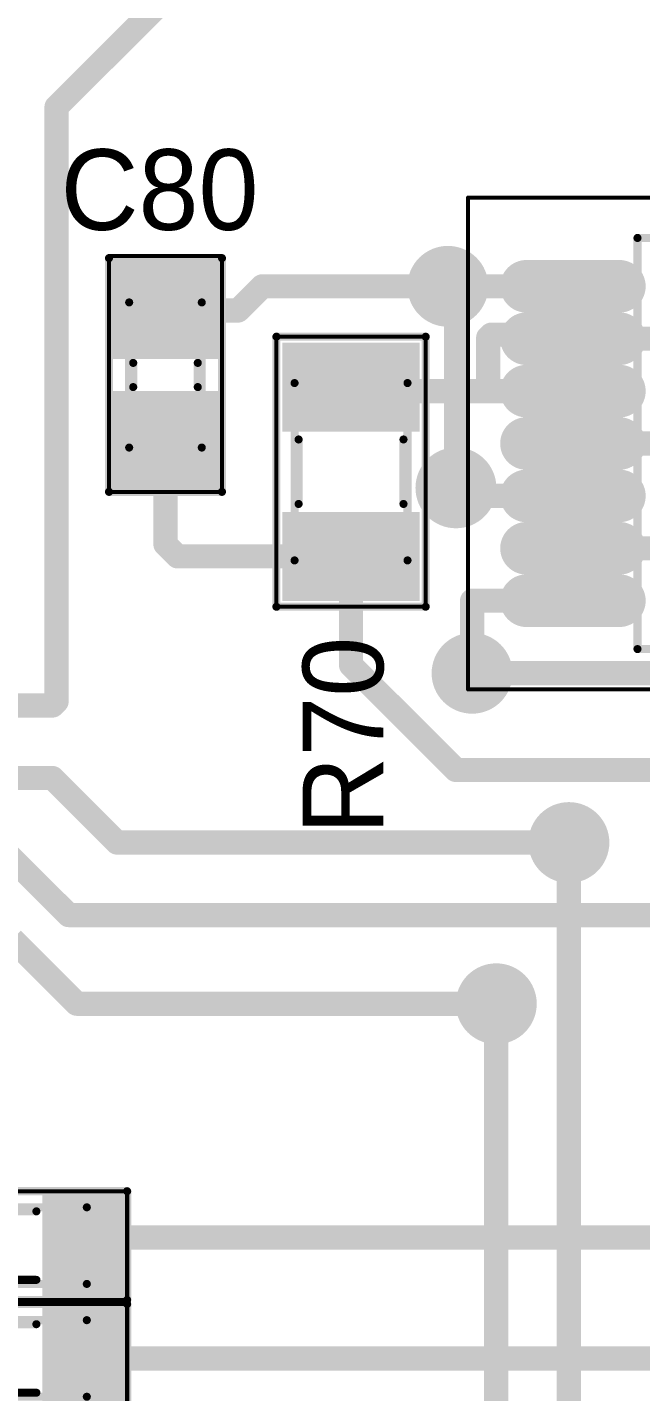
# Model space of a CAD drawing. Header units: millimetres. Extents: x 29 to 180, y 30 to 200.
# Drawn here: x 118.39 to 125.99, y 159.39 to 176.31 of the extents above; entities that cross this region are included whole.
import ezdxf

# ---------------------------------------------------------------- set-up
doc = ezdxf.new("R2010")
doc.units = ezdxf.units.MM
for name, color, linetype in [('BottomLayer', 5, 'Continuous'), ('BottomSolder', 6, 'Continuous'), ('Mechanical13', 56, 'Continuous'), ('Mechanical15', 56, 'Continuous'), ('MultiLayer', 9, 'Continuous'), ('TopLayer', 1, 'Continuous'), ('TopOverlay', 2, 'Continuous'), ('TopPaste', 8, 'Continuous'), ('TopSolder', 216, 'Continuous'), ('ViaHoleLayer', 16, 'Continuous')]:
    doc.layers.add(name, color=color, linetype=linetype)

# ---------------------------------------------------------------- blocks, each defined once
blk = doc.blocks.new('SMD_R_0805_167')
at = {"layer": 'Mechanical13', "const_width": 0.0999998}
for points in [[(1.10000034, 0.7000011399999999), (-1.10000034, 0.7000011399999999)], [(-1.10000034, -0.6999985999999999), (-1.10000034, 0.7000011399999999)], [(1.10000034, -0.6999985999999999), (1.10000034, 0.7000011399999999)], [(1.10000034, -0.6999985999999999), (-1.10000034, -0.6999985999999999)]]:
    blk.add_lwpolyline(points, dxfattribs=at)
at = {"layer": 'Mechanical13', "const_width": 0.0499999}
for points in [[(-1.12499902, 0.7000011399999999, 1), (-1.07500166, 0.7000011399999999, 1)], [(-1.12499902, 0.7000011399999999, 1), (-1.07500166, 0.7000011399999999, 1)], [(1.07500166, 0.7000011399999999, 1), (1.12499902, 0.7000011399999999, 1)], [(1.07500166, 0.7000011399999999, 1), (1.12499902, 0.7000011399999999, 1)], [(-1.12499902, -0.6999985999999999, 1), (-1.07500166, -0.6999985999999999, 1)], [(-1.12499902, -0.6999985999999999, 1), (-1.07500166, -0.6999985999999999, 1)], [(1.07500166, -0.6999985999999999, 1), (1.12499902, -0.6999985999999999, 1)], [(1.07500166, -0.6999985999999999, 1), (1.12499902, -0.6999985999999999, 1)]]:
    blk.add_lwpolyline(points, format="xyb", close=True, dxfattribs=at)
at = {"layer": 'Mechanical15', "const_width": 0.0499999}
for points in [[(1.67500046, 0.9249994199999999), (-1.67500046, 0.9249994199999999)], [(-1.67500046, -0.9249994199999999), (-1.67500046, 0.9249994199999999)], [(1.67500046, -0.9249994199999999), (1.67500046, 0.9249994199999999)], [(1.67500046, -0.9249994199999999), (-1.67500046, -0.9249994199999999)]]:
    blk.add_lwpolyline(points, dxfattribs=at)
at = {"layer": 'Mechanical15', "const_width": 0.02499868}
for points in [[(-1.6874998, 0.9249994199999999, 1), (-1.66250112, 0.9249994199999999, 1)], [(-1.6874998, 0.9249994199999999, 1), (-1.66250112, 0.9249994199999999, 1)], [(1.66250112, 0.9249994199999999, 1), (1.6874998, 0.9249994199999999, 1)], [(1.66250112, 0.9249994199999999, 1), (1.6874998, 0.9249994199999999, 1)], [(-1.6874998, -0.9249994199999999, 1), (-1.66250112, -0.9249994199999999, 1)], [(-1.6874998, -0.9249994199999999, 1), (-1.66250112, -0.9249994199999999, 1)], [(1.66250112, -0.9249994199999999, 1), (1.6874998, -0.9249994199999999, 1)], [(1.66250112, -0.9249994199999999, 1), (1.6874998, -0.9249994199999999, 1)]]:
    blk.add_lwpolyline(points, format="xyb", close=True, dxfattribs=at)
at = {"layer": 'TopLayer'}
for points in [[(-0.6000013399999999, -0.7499985), (-0.6000013399999999, 0.7499985), (-1.49999954, -0.7499985), (-1.49999954, 0.7499985)], [(1.49999954, -0.7499985), (1.49999954, 0.7499985), (0.6000013399999999, -0.7499985), (0.6000013399999999, 0.7499985)]]:
    blk.add_solid(points, dxfattribs=at)
at = {"layer": 'TopOverlay', "const_width": 0.0999998}
for points in [[(-1.67500046, -0.9249994199999999), (-1.67500046, 0.9249994199999999)], [(1.67500046, 0.9249994199999999), (-1.67500046, 0.9249994199999999)], [(1.67500046, -0.9249994199999999), (1.67500046, 0.9249994199999999)], [(0.3999992, 0.6500012399999999), (-0.3999992, 0.6500012399999999)], [(0.3999992, -0.6499986999999999), (-0.3999992, -0.6499986999999999)], [(1.67500046, -0.9249994199999999), (-1.67500046, -0.9249994199999999)]]:
    blk.add_lwpolyline(points, dxfattribs=at)
at = {"layer": 'TopOverlay', "const_width": 0.0499999}
for points in [[(-1.69999914, 0.9249994199999999, 1), (-1.65000178, 0.9249994199999999, 1)], [(-1.69999914, 0.9249994199999999, 1), (-1.65000178, 0.9249994199999999, 1)], [(1.65000178, 0.9249994199999999, 1), (1.69999914, 0.9249994199999999, 1)], [(1.65000178, 0.9249994199999999, 1), (1.69999914, 0.9249994199999999, 1)], [(-0.42499788, 0.6500012399999999, 1), (-0.37500052, 0.6500012399999999, 1)], [(0.37500052, 0.6500012399999999, 1), (0.42499788, 0.6500012399999999, 1)], [(-0.42499788, -0.6499986999999999, 1), (-0.37500052, -0.6499986999999999, 1)], [(0.37500052, -0.6499986999999999, 1), (0.42499788, -0.6499986999999999, 1)], [(-1.69999914, -0.9249994199999999, 1), (-1.65000178, -0.9249994199999999, 1)], [(-1.69999914, -0.9249994199999999, 1), (-1.65000178, -0.9249994199999999, 1)], [(1.65000178, -0.9249994199999999, 1), (1.69999914, -0.9249994199999999, 1)], [(1.65000178, -0.9249994199999999, 1), (1.69999914, -0.9249994199999999, 1)]]:
    blk.add_lwpolyline(points, format="xyb", close=True, dxfattribs=at)
at = {"layer": 'TopPaste'}
for points in [[(-0.6000013399999999, -0.7499985), (-0.6000013399999999, 0.7499985), (-1.49999954, -0.7499985), (-1.49999954, 0.7499985)], [(1.49999954, -0.7499985), (1.49999954, 0.7499985), (0.6000013399999999, -0.7499985), (0.6000013399999999, 0.7499985)]]:
    blk.add_solid(points, dxfattribs=at)
at = {"layer": 'TopSolder'}
for points in [[(-0.49840134, -0.8515984999999999), (-0.49840134, 0.8515984999999999), (-1.60159954, -0.8515984999999999), (-1.60159954, 0.8515984999999999)], [(1.60159954, -0.8515984999999999), (1.60159954, 0.8515984999999999), (0.49840134, -0.8515984999999999), (0.49840134, 0.8515984999999999)]]:
    blk.add_solid(points, dxfattribs=at)
blk = doc.blocks.new('SMD_R_0603_191')
at = {"layer": 'Mechanical13', "const_width": 0.0999998}
for points in [[(-0.8249996199999999, 0.47500032), (-0.8249996199999999, -0.47500032)], [(0.8249996199999999, 0.47500032), (-0.8249996199999999, 0.47500032)], [(0.8249996199999999, 0.47500032), (0.8249996199999999, -0.47500032)], [(0.8249996199999999, -0.47500032), (-0.8249996199999999, -0.47500032)]]:
    blk.add_lwpolyline(points, dxfattribs=at)
at = {"layer": 'Mechanical13', "const_width": 0.0499999}
for points in [[(-0.8499983, 0.47500032, 1), (-0.80000094, 0.47500032, 1)], [(-0.8499983, 0.47500032, 1), (-0.80000094, 0.47500032, 1)], [(0.80000094, 0.47500032, 1), (0.8499983, 0.47500032, 1)], [(0.80000094, 0.47500032, 1), (0.8499983, 0.47500032, 1)], [(-0.8499983, -0.47500032, 1), (-0.80000094, -0.47500032, 1)], [(-0.8499983, -0.47500032, 1), (-0.80000094, -0.47500032, 1)], [(0.80000094, -0.47500032, 1), (0.8499983, -0.47500032, 1)], [(0.80000094, -0.47500032, 1), (0.8499983, -0.47500032, 1)]]:
    blk.add_lwpolyline(points, format="xyb", close=True, dxfattribs=at)
at = {"layer": 'Mechanical15', "const_width": 0.0499999}
for points in [[(-1.32500116, 0.67499992), (-1.32500116, -0.67499992)], [(1.32500116, 0.67499992), (-1.32500116, 0.67499992)], [(1.32500116, 0.67499992), (1.32500116, -0.67499992)], [(1.32500116, -0.67499992), (-1.32500116, -0.67499992)]]:
    blk.add_lwpolyline(points, dxfattribs=at)
at = {"layer": 'Mechanical15', "const_width": 0.02499868}
for points in [[(-1.3375005, 0.67499992, 1), (-1.31250182, 0.67499992, 1)], [(-1.3375005, 0.67499992, 1), (-1.31250182, 0.67499992, 1)], [(1.31250182, 0.67499992, 1), (1.3375005, 0.67499992, 1)], [(1.31250182, 0.67499992, 1), (1.3375005, 0.67499992, 1)], [(-1.3375005, -0.67499992, 1), (-1.31250182, -0.67499992, 1)], [(-1.3375005, -0.67499992, 1), (-1.31250182, -0.67499992, 1)], [(1.31250182, -0.67499992, 1), (1.3375005, -0.67499992, 1)], [(1.31250182, -0.67499992, 1), (1.3375005, -0.67499992, 1)]]:
    blk.add_lwpolyline(points, format="xyb", close=True, dxfattribs=at)
at = {"layer": 'TopLayer'}
for points in [[(-0.37500052, -0.52500022), (-0.37500052, 0.52500022), (-1.17499892, -0.52500022), (-1.17499892, 0.52500022)], [(1.17499892, -0.52500022), (1.17499892, 0.52500022), (0.37500052, -0.52500022), (0.37500052, 0.52500022)]]:
    blk.add_solid(points, dxfattribs=at)
at = {"layer": 'TopOverlay', "const_width": 0.0999998}
for points in [[(1.32500116, 0.67499992), (-1.32500116, 0.67499992)], [(-1.32500116, 0.67499992), (-1.32500116, -0.67499992)], [(1.32500116, 0.67499992), (1.32500116, -0.67499992)], [(-0.0999998, 0.42500042), (-0.1999996, 0.42500042)], [(0.0999998, 0.42500042), (-0.0999998, 0.42500042)], [(0.1999996, 0.42500042), (0.0999998, 0.42500042)], [(0.1999996, -0.42500042), (-0.1999996, -0.42500042)], [(1.32500116, -0.67499992), (-1.32500116, -0.67499992)]]:
    blk.add_lwpolyline(points, dxfattribs=at)
at = {"layer": 'TopOverlay', "const_width": 0.0499999}
for points in [[(-1.34999984, 0.67499992, 1), (-1.30000248, 0.67499992, 1)], [(-1.34999984, 0.67499992, 1), (-1.30000248, 0.67499992, 1)], [(1.30000248, 0.67499992, 1), (1.34999984, 0.67499992, 1)], [(1.30000248, 0.67499992, 1), (1.34999984, 0.67499992, 1)], [(-0.22499828, 0.42500042, 1), (-0.17500092, 0.42500042, 1)], [(-0.12499848, 0.42500042, 1), (-0.07500111999999999, 0.42500042, 1)], [(-0.12499848, 0.42500042, 1), (-0.07500111999999999, 0.42500042, 1)], [(0.07500111999999999, 0.42500042, 1), (0.12499848, 0.42500042, 1)], [(0.07500111999999999, 0.42500042, 1), (0.12499848, 0.42500042, 1)], [(0.17500092, 0.42500042, 1), (0.22499828, 0.42500042, 1)], [(-0.22499828, -0.42500042, 1), (-0.17500092, -0.42500042, 1)], [(0.17500092, -0.42500042, 1), (0.22499828, -0.42500042, 1)], [(-1.34999984, -0.67499992, 1), (-1.30000248, -0.67499992, 1)], [(-1.34999984, -0.67499992, 1), (-1.30000248, -0.67499992, 1)], [(1.30000248, -0.67499992, 1), (1.34999984, -0.67499992, 1)], [(1.30000248, -0.67499992, 1), (1.34999984, -0.67499992, 1)]]:
    blk.add_lwpolyline(points, format="xyb", close=True, dxfattribs=at)
at = {"layer": 'TopPaste'}
for points in [[(-0.37500052, -0.52500022), (-0.37500052, 0.52500022), (-1.17499892, -0.52500022), (-1.17499892, 0.52500022)], [(1.17499892, -0.52500022), (1.17499892, 0.52500022), (0.37500052, -0.52500022), (0.37500052, 0.52500022)]]:
    blk.add_solid(points, dxfattribs=at)
at = {"layer": 'TopSolder'}
for points in [[(-0.27340052, -0.6266002199999999), (-0.27340052, 0.6266002199999999), (-1.27659892, -0.6266002199999999), (-1.27659892, 0.6266002199999999)], [(1.27659892, -0.6266002199999999), (1.27659892, 0.6266002199999999), (0.27340052, -0.6266002199999999), (0.27340052, 0.6266002199999999)]]:
    blk.add_solid(points, dxfattribs=at)
blk = doc.blocks.new('SMD_R_0603_193')
at = {"layer": 'Mechanical13', "const_width": 0.0999998}
for points in [[(-0.8249996199999999, 0.47500032), (-0.8249996199999999, -0.47500032)], [(0.8249996199999999, 0.47500032), (-0.8249996199999999, 0.47500032)], [(0.8249996199999999, 0.47500032), (0.8249996199999999, -0.47500032)], [(0.8249996199999999, -0.47500032), (-0.8249996199999999, -0.47500032)]]:
    blk.add_lwpolyline(points, dxfattribs=at)
at = {"layer": 'Mechanical13', "const_width": 0.0499999}
for points in [[(-0.8499983, 0.47500032, 1), (-0.80000094, 0.47500032, 1)], [(-0.8499983, 0.47500032, 1), (-0.80000094, 0.47500032, 1)], [(0.80000094, 0.47500032, 1), (0.8499983, 0.47500032, 1)], [(0.80000094, 0.47500032, 1), (0.8499983, 0.47500032, 1)], [(-0.8499983, -0.47500032, 1), (-0.80000094, -0.47500032, 1)], [(-0.8499983, -0.47500032, 1), (-0.80000094, -0.47500032, 1)], [(0.80000094, -0.47500032, 1), (0.8499983, -0.47500032, 1)], [(0.80000094, -0.47500032, 1), (0.8499983, -0.47500032, 1)]]:
    blk.add_lwpolyline(points, format="xyb", close=True, dxfattribs=at)
at = {"layer": 'Mechanical15', "const_width": 0.0499999}
for points in [[(-1.32500116, 0.67499992), (-1.32500116, -0.67499992)], [(1.32500116, 0.67499992), (-1.32500116, 0.67499992)], [(1.32500116, 0.67499992), (1.32500116, -0.67499992)], [(1.32500116, -0.67499992), (-1.32500116, -0.67499992)]]:
    blk.add_lwpolyline(points, dxfattribs=at)
at = {"layer": 'Mechanical15', "const_width": 0.02499868}
for points in [[(-1.3375005, 0.67499992, 1), (-1.31250182, 0.67499992, 1)], [(-1.3375005, 0.67499992, 1), (-1.31250182, 0.67499992, 1)], [(1.31250182, 0.67499992, 1), (1.3375005, 0.67499992, 1)], [(1.31250182, 0.67499992, 1), (1.3375005, 0.67499992, 1)], [(-1.3375005, -0.67499992, 1), (-1.31250182, -0.67499992, 1)], [(-1.3375005, -0.67499992, 1), (-1.31250182, -0.67499992, 1)], [(1.31250182, -0.67499992, 1), (1.3375005, -0.67499992, 1)], [(1.31250182, -0.67499992, 1), (1.3375005, -0.67499992, 1)]]:
    blk.add_lwpolyline(points, format="xyb", close=True, dxfattribs=at)
at = {"layer": 'TopLayer'}
for points in [[(-0.37500052, -0.52500022), (-0.37500052, 0.52500022), (-1.17499892, -0.52500022), (-1.17499892, 0.52500022)], [(1.17499892, -0.52500022), (1.17499892, 0.52500022), (0.37500052, -0.52500022), (0.37500052, 0.52500022)]]:
    blk.add_solid(points, dxfattribs=at)
at = {"layer": 'TopOverlay', "const_width": 0.0999998}
for points in [[(1.32500116, 0.67499992), (-1.32500116, 0.67499992)], [(-1.32500116, 0.67499992), (-1.32500116, -0.67499992)], [(1.32500116, 0.67499992), (1.32500116, -0.67499992)], [(-0.0999998, 0.42500042), (-0.1999996, 0.42500042)], [(0.0999998, 0.42500042), (-0.0999998, 0.42500042)], [(0.1999996, 0.42500042), (0.0999998, 0.42500042)], [(0.1999996, -0.42500042), (-0.1999996, -0.42500042)], [(1.32500116, -0.67499992), (-1.32500116, -0.67499992)]]:
    blk.add_lwpolyline(points, dxfattribs=at)
at = {"layer": 'TopOverlay', "const_width": 0.0499999}
for points in [[(-1.34999984, 0.67499992, 1), (-1.30000248, 0.67499992, 1)], [(-1.34999984, 0.67499992, 1), (-1.30000248, 0.67499992, 1)], [(1.30000248, 0.67499992, 1), (1.34999984, 0.67499992, 1)], [(1.30000248, 0.67499992, 1), (1.34999984, 0.67499992, 1)], [(-0.22499828, 0.42500042, 1), (-0.17500092, 0.42500042, 1)], [(-0.12499848, 0.42500042, 1), (-0.07500111999999999, 0.42500042, 1)], [(-0.12499848, 0.42500042, 1), (-0.07500111999999999, 0.42500042, 1)], [(0.07500111999999999, 0.42500042, 1), (0.12499848, 0.42500042, 1)], [(0.07500111999999999, 0.42500042, 1), (0.12499848, 0.42500042, 1)], [(0.17500092, 0.42500042, 1), (0.22499828, 0.42500042, 1)], [(-0.22499828, -0.42500042, 1), (-0.17500092, -0.42500042, 1)], [(0.17500092, -0.42500042, 1), (0.22499828, -0.42500042, 1)], [(-1.34999984, -0.67499992, 1), (-1.30000248, -0.67499992, 1)], [(-1.34999984, -0.67499992, 1), (-1.30000248, -0.67499992, 1)], [(1.30000248, -0.67499992, 1), (1.34999984, -0.67499992, 1)], [(1.30000248, -0.67499992, 1), (1.34999984, -0.67499992, 1)]]:
    blk.add_lwpolyline(points, format="xyb", close=True, dxfattribs=at)
at = {"layer": 'TopPaste'}
for points in [[(-0.37500052, -0.52500022), (-0.37500052, 0.52500022), (-1.17499892, -0.52500022), (-1.17499892, 0.52500022)], [(1.17499892, -0.52500022), (1.17499892, 0.52500022), (0.37500052, -0.52500022), (0.37500052, 0.52500022)]]:
    blk.add_solid(points, dxfattribs=at)
at = {"layer": 'TopSolder'}
for points in [[(-0.27340052, -0.6266002199999999), (-0.27340052, 0.6266002199999999), (-1.27659892, -0.6266002199999999), (-1.27659892, 0.6266002199999999)], [(1.27659892, -0.6266002199999999), (1.27659892, 0.6266002199999999), (0.27340052, -0.6266002199999999), (0.27340052, 0.6266002199999999)]]:
    blk.add_solid(points, dxfattribs=at)
blk = doc.blocks.new('SMD_C_0603_280')
at = {"layer": 'Mechanical13', "const_width": 0.0999998}
for points in [[(-0.90000074, -0.45000164), (-0.90000074, 0.4499991)], [(0.8999982, 0.4499991), (-0.90000074, 0.4499991)], [(0.8999982, -0.45000164), (0.8999982, 0.4499991)], [(0.8999982, -0.45000164), (-0.90000074, -0.45000164)]]:
    blk.add_lwpolyline(points, dxfattribs=at)
at = {"layer": 'Mechanical13', "const_width": 0.0499999}
for points in [[(-0.9249994199999999, 0.4499991, 1), (-0.8750020599999999, 0.4499991, 1)], [(-0.9249994199999999, 0.4499991, 1), (-0.8750020599999999, 0.4499991, 1)], [(0.8749995199999999, 0.4499991, 1), (0.9249968799999999, 0.4499991, 1)], [(0.8749995199999999, 0.4499991, 1), (0.9249968799999999, 0.4499991, 1)], [(-0.9249994199999999, -0.45000164, 1), (-0.8750020599999999, -0.45000164, 1)], [(-0.9249994199999999, -0.45000164, 1), (-0.8750020599999999, -0.45000164, 1)], [(0.8749995199999999, -0.45000164, 1), (0.9249968799999999, -0.45000164, 1)], [(0.8749995199999999, -0.45000164, 1), (0.9249968799999999, -0.45000164, 1)]]:
    blk.add_lwpolyline(points, format="xyb", close=True, dxfattribs=at)
at = {"layer": 'Mechanical15', "const_width": 0.0499999}
for points in [[(-1.47500086, -0.7000011399999999), (-1.47500086, 0.7000011399999999)], [(1.44999964, 0.7000011399999999), (-1.47500086, 0.7000011399999999)], [(1.44999964, -0.7000011399999999), (1.44999964, 0.7000011399999999)], [(1.44999964, -0.7000011399999999), (-1.47500086, -0.7000011399999999)]]:
    blk.add_lwpolyline(points, dxfattribs=at)
at = {"layer": 'Mechanical15', "const_width": 0.02499868}
for points in [[(-1.4875002, 0.7000011399999999, 1), (-1.46250152, 0.7000011399999999, 1)], [(-1.4875002, 0.7000011399999999, 1), (-1.46250152, 0.7000011399999999, 1)], [(1.4375003, 0.7000011399999999, 1), (1.46249898, 0.7000011399999999, 1)], [(1.4375003, 0.7000011399999999, 1), (1.46249898, 0.7000011399999999, 1)], [(-1.4875002, -0.7000011399999999, 1), (-1.46250152, -0.7000011399999999, 1)], [(-1.4875002, -0.7000011399999999, 1), (-1.46250152, -0.7000011399999999, 1)], [(1.4375003, -0.7000011399999999, 1), (1.46249898, -0.7000011399999999, 1)], [(1.4375003, -0.7000011399999999, 1), (1.46249898, -0.7000011399999999, 1)]]:
    blk.add_lwpolyline(points, format="xyb", close=True, dxfattribs=at)
at = {"layer": 'TopLayer'}
for points in [[(-0.30000194, -0.5499989), (-0.30000194, 0.5499989), (-1.29999994, -0.5499989), (-1.29999994, 0.5499989)], [(1.2999974, -0.5499989), (1.2999974, 0.5499989), (0.2999994, -0.5499989), (0.2999994, 0.5499989)]]:
    blk.add_solid(points, dxfattribs=at)
at = {"layer": 'TopOverlay', "const_width": 0.0999998}
for points in [[(-1.44999964, -0.7000011399999999), (-1.44999964, 0.7000011399999999)], [(1.44999964, 0.7000011399999999), (-1.44999964, 0.7000011399999999)], [(1.44999964, -0.7000011399999999), (1.44999964, 0.7000011399999999)], [(0.1499997, 0.3999992), (-0.1499997, 0.3999992)], [(0.1499997, -0.40000174), (-0.1499997, -0.40000174)], [(1.44999964, -0.7000011399999999), (-1.44999964, -0.7000011399999999)]]:
    blk.add_lwpolyline(points, dxfattribs=at)
at = {"layer": 'TopOverlay', "const_width": 0.0499999}
for points in [[(-1.47499832, 0.7000011399999999, 1), (-1.42500096, 0.7000011399999999, 1)], [(-1.47499832, 0.7000011399999999, 1), (-1.42500096, 0.7000011399999999, 1)], [(1.42500096, 0.7000011399999999, 1), (1.47499832, 0.7000011399999999, 1)], [(1.42500096, 0.7000011399999999, 1), (1.47499832, 0.7000011399999999, 1)], [(-0.17499838, 0.3999992, 1), (-0.12500102, 0.3999992, 1)], [(0.12500102, 0.3999992, 1), (0.17499838, 0.3999992, 1)], [(-0.17499838, -0.40000174, 1), (-0.12500102, -0.40000174, 1)], [(0.12500102, -0.40000174, 1), (0.17499838, -0.40000174, 1)], [(-1.47499832, -0.7000011399999999, 1), (-1.42500096, -0.7000011399999999, 1)], [(-1.47499832, -0.7000011399999999, 1), (-1.42500096, -0.7000011399999999, 1)], [(1.42500096, -0.7000011399999999, 1), (1.47499832, -0.7000011399999999, 1)], [(1.42500096, -0.7000011399999999, 1), (1.47499832, -0.7000011399999999, 1)]]:
    blk.add_lwpolyline(points, format="xyb", close=True, dxfattribs=at)
at = {"layer": 'TopPaste'}
for points in [[(-0.30000194, -0.5499989), (-0.30000194, 0.5499989), (-1.29999994, -0.5499989), (-1.29999994, 0.5499989)], [(1.2999974, -0.5499989), (1.2999974, 0.5499989), (0.2999994, -0.5499989), (0.2999994, 0.5499989)]]:
    blk.add_solid(points, dxfattribs=at)
at = {"layer": 'TopSolder'}
for points in [[(-0.19840194, -0.6515989), (-0.19840194, 0.6515989), (-1.40159994, -0.6515989), (-1.40159994, 0.6515989)], [(1.4015974, -0.6515989), (1.4015974, 0.6515989), (0.1983994, -0.6515989), (0.1983994, 0.6515989)]]:
    blk.add_solid(points, dxfattribs=at)
blk = doc.blocks.new('TSSOP14_387')
at = {"layer": 'Mechanical13', "const_width": 0.0999998}
for points in [[(2.25000058, 2.54999998), (-2.24999804, 2.54999998)], [(-2.24999804, 2.54999998), (-2.24999804, -2.54999998)], [(2.25000058, 2.54999998), (2.25000058, -2.54999998)], [(2.25000058, -2.54999998), (-2.24999804, -2.54999998)]]:
    blk.add_lwpolyline(points, dxfattribs=at)
at = {"layer": 'Mechanical13'}
for points, const_width in [([(-2.27499672, 2.54999998, 1), (-2.22499936, 2.54999998, 1)], 0.0499999), ([(-2.27499672, 2.54999998, 1), (-2.22499936, 2.54999998, 1)], 0.0499999), ([(2.2250019, 2.54999998, 1), (2.27499926, 2.54999998, 1)], 0.0499999), ([(2.2250019, 2.54999998, 1), (2.27499926, 2.54999998, 1)], 0.0499999), ([(-0.85000084, 1.65000178, 1), (-1.84999884, 1.65000178, 1)], 0.0999998), ([(-1.87499752, 1.65000178, 1), (-1.82500016, 1.65000178, 1)], 0.0499999), ([(-0.8749995199999999, 1.65000178, 1), (-0.8250021599999999, 1.65000178, 1)], 0.0499999), ([(-2.27499672, -2.54999998, 1), (-2.22499936, -2.54999998, 1)], 0.0499999), ([(-2.27499672, -2.54999998, 1), (-2.22499936, -2.54999998, 1)], 0.0499999), ([(2.2250019, -2.54999998, 1), (2.27499926, -2.54999998, 1)], 0.0499999), ([(2.2250019, -2.54999998, 1), (2.27499926, -2.54999998, 1)], 0.0499999)]:
    blk.add_lwpolyline(points, format="xyb", close=True, dxfattribs=dict(at, const_width=const_width))
at = {"layer": 'Mechanical15'}
for points, const_width in [([(4.35000146, 3.05000152), (-4.34999892, 3.05000152)], 0.0499999), ([(-4.34999892, 3.05000152), (-4.34999892, -3.04999898)], 0.0499999), ([(4.35000146, 3.05000152), (4.35000146, -3.04999898)], 0.0499999), ([(0, 0.50000154), (0, -0.499999)], 0.0999998), ([(0.50000154, 0), (-0.499999, 0)], 0.0999998), ([(4.35000146, -3.04999898), (-4.34999892, -3.04999898)], 0.0499999)]:
    blk.add_lwpolyline(points, dxfattribs=dict(at, const_width=const_width))
for points, const_width in [([(-4.36249826, 3.05000152, 1), (-4.337499579999999, 3.05000152, 1)], 0.02499868), ([(-4.36249826, 3.05000152, 1), (-4.337499579999999, 3.05000152, 1)], 0.02499868), ([(4.33750212, 3.05000152, 1), (4.362500799999999, 3.05000152, 1)], 0.02499868), ([(4.33750212, 3.05000152, 1), (4.362500799999999, 3.05000152, 1)], 0.02499868), ([(-0.02499868, 0.50000154, 1), (0.02499868, 0.50000154, 1)], 0.0499999), ([(-0.52499768, 0, 1), (-0.47500032, 0, 1)], 0.0499999), ([(0.47500286, 0, 1), (0.52500022, 0, 1)], 0.0499999), ([(-0.02499868, -0.499999, 1), (0.02499868, -0.499999, 1)], 0.0499999), ([(-4.36249826, -3.04999898, 1), (-4.337499579999999, -3.04999898, 1)], 0.02499868), ([(-4.36249826, -3.04999898, 1), (-4.337499579999999, -3.04999898, 1)], 0.02499868), ([(4.33750212, -3.04999898, 1), (4.362500799999999, -3.04999898, 1)], 0.02499868), ([(4.33750212, -3.04999898, 1), (4.362500799999999, -3.04999898, 1)], 0.02499868)]:
    blk.add_lwpolyline(points, format="xyb", close=True, dxfattribs=dict(at, const_width=const_width))
at = {"layer": 'TopLayer', "const_width": 0.4499991}
for points in [[(2.4750014, 1.95000118), (3.62500164, 1.95000118)], [(-3.6249991, 1.29999994), (-2.47499886, 1.29999994)], [(2.4750014, 1.29999994), (3.62500164, 1.29999994)], [(-3.6249991, 0.6500012399999999), (-2.47499886, 0.6500012399999999)], [(2.4750014, 0.6500012399999999), (3.62500164, 0.6500012399999999)], [(-3.6249991, 0), (-2.47499886, 0)], [(2.4750014, 0), (3.62500164, 0)], [(-3.6249991, -0.6499986999999999), (-2.47499886, -0.6499986999999999)], [(2.4750014, -0.6499986999999999), (3.62500164, -0.6499986999999999)], [(-3.6249991, -1.29999994), (-2.47499886, -1.29999994)], [(2.4750014, -1.29999994), (3.62500164, -1.29999994)], [(-3.6249991, -1.94999864), (-2.47499886, -1.94999864)], [(2.4750014, -1.94999864), (3.62500164, -1.94999864)]]:
    blk.add_lwpolyline(points, dxfattribs=at)
at = {"layer": 'TopLayer', "const_width": 0.22499828}
for points in [[(2.36250226, 1.95000118, 1), (2.58750054, 1.95000118, 1)], [(3.5125025, 1.95000118, 1), (3.73750078, 1.95000118, 1)], [(-3.73749824, 1.29999994, 1), (-3.51249996, 1.29999994, 1)], [(-2.587498, 1.29999994, 1), (-2.36249972, 1.29999994, 1)], [(2.36250226, 1.29999994, 1), (2.58750054, 1.29999994, 1)], [(3.5125025, 1.29999994, 1), (3.73750078, 1.29999994, 1)], [(-3.73749824, 0.6500012399999999, 1), (-3.51249996, 0.6500012399999999, 1)], [(-2.587498, 0.6500012399999999, 1), (-2.36249972, 0.6500012399999999, 1)], [(2.36250226, 0.6500012399999999, 1), (2.58750054, 0.6500012399999999, 1)], [(3.5125025, 0.6500012399999999, 1), (3.73750078, 0.6500012399999999, 1)], [(-3.73749824, 0, 1), (-3.51249996, 0, 1)], [(-2.587498, 0, 1), (-2.36249972, 0, 1)], [(2.36250226, 0, 1), (2.58750054, 0, 1)], [(3.5125025, 0, 1), (3.73750078, 0, 1)], [(-3.73749824, -0.6499986999999999, 1), (-3.51249996, -0.6499986999999999, 1)], [(-2.587498, -0.6499986999999999, 1), (-2.36249972, -0.6499986999999999, 1)], [(2.36250226, -0.6499986999999999, 1), (2.58750054, -0.6499986999999999, 1)], [(3.5125025, -0.6499986999999999, 1), (3.73750078, -0.6499986999999999, 1)], [(-3.73749824, -1.29999994, 1), (-3.51249996, -1.29999994, 1)], [(-2.587498, -1.29999994, 1), (-2.36249972, -1.29999994, 1)], [(2.36250226, -1.29999994, 1), (2.58750054, -1.29999994, 1)], [(3.5125025, -1.29999994, 1), (3.73750078, -1.29999994, 1)], [(-3.73749824, -1.94999864, 1), (-3.51249996, -1.94999864, 1)], [(-2.587498, -1.94999864, 1), (-2.36249972, -1.94999864, 1)], [(2.36250226, -1.94999864, 1), (2.58750054, -1.94999864, 1)], [(3.5125025, -1.94999864, 1), (3.73750078, -1.94999864, 1)]]:
    blk.add_lwpolyline(points, format="xyb", close=True, dxfattribs=at)
at = {"layer": 'TopLayer'}
blk.add_solid([(-2.25000058, 1.7250029), (-2.25000058, 2.17499946), (-3.84999738, 1.7250029), (-3.84999738, 2.17499946)], dxfattribs=at)
at = {"layer": 'TopOverlay'}
for points, const_width in [([(-2.92499796, 2.7250009, 1), (-3.175, 2.7250009, 1)], 0.2499995), ([(-3.23749924, 2.7250009, 1), (-3.11250076, 2.7250009, 1)], 0.12499848), ([(-2.9874972, 2.7250009, 1), (-2.86249872, 2.7250009, 1)], 0.12499848), ([(-1.89999874, 2.54999998, 1), (-1.79999894, 2.54999998, 1)], 0.0999998), ([(-1.89999874, 2.54999998, 1), (-1.79999894, 2.54999998, 1)], 0.0999998), ([(1.80000148, 2.54999998, 1), (1.90000128, 2.54999998, 1)], 0.0999998), ([(1.80000148, 2.54999998, 1), (1.90000128, 2.54999998, 1)], 0.0999998), ([(-0.5499989, 1.55000198, 1), (-1.1499977, 1.55000198, 1)], 0.5999987999999999), ([(-1.2999974, 1.55000198, 1), (-0.9999979999999999, 1.55000198, 1)], 0.2999994), ([(-0.6999985999999999, 1.55000198, 1), (-0.3999992, 1.55000198, 1)], 0.2999994), ([(-1.89999874, -2.54999998, 1), (-1.79999894, -2.54999998, 1)], 0.0999998), ([(-1.89999874, -2.54999998, 1), (-1.79999894, -2.54999998, 1)], 0.0999998), ([(1.80000148, -2.54999998, 1), (1.90000128, -2.54999998, 1)], 0.0999998), ([(1.80000148, -2.54999998, 1), (1.90000128, -2.54999998, 1)], 0.0999998)]:
    blk.add_lwpolyline(points, format="xyb", close=True, dxfattribs=dict(at, const_width=const_width))
at = {"layer": 'TopOverlay', "const_width": 0.1999996}
for points in [[(1.85000138, 2.54999998), (-1.84999884, 2.54999998)], [(-1.84999884, 2.54999998), (-1.84999884, -2.54999998)], [(1.85000138, 2.54999998), (1.85000138, -2.54999998)], [(1.85000138, -2.54999998), (-1.84999884, -2.54999998)]]:
    blk.add_lwpolyline(points, dxfattribs=at)
at = {"layer": 'TopPaste', "const_width": 0.4499991}
for points in [[(2.4750014, 1.95000118), (3.62500164, 1.95000118)], [(-3.6249991, 1.29999994), (-2.47499886, 1.29999994)], [(2.4750014, 1.29999994), (3.62500164, 1.29999994)], [(-3.6249991, 0.6500012399999999), (-2.47499886, 0.6500012399999999)], [(2.4750014, 0.6500012399999999), (3.62500164, 0.6500012399999999)], [(-3.6249991, 0), (-2.47499886, 0)], [(2.4750014, 0), (3.62500164, 0)], [(-3.6249991, -0.6499986999999999), (-2.47499886, -0.6499986999999999)], [(2.4750014, -0.6499986999999999), (3.62500164, -0.6499986999999999)], [(-3.6249991, -1.29999994), (-2.47499886, -1.29999994)], [(2.4750014, -1.29999994), (3.62500164, -1.29999994)], [(-3.6249991, -1.94999864), (-2.47499886, -1.94999864)], [(2.4750014, -1.94999864), (3.62500164, -1.94999864)]]:
    blk.add_lwpolyline(points, dxfattribs=at)
at = {"layer": 'TopPaste', "const_width": 0.22499828}
for points in [[(2.36250226, 1.95000118, 1), (2.58750054, 1.95000118, 1)], [(3.5125025, 1.95000118, 1), (3.73750078, 1.95000118, 1)], [(-3.73749824, 1.29999994, 1), (-3.51249996, 1.29999994, 1)], [(-2.587498, 1.29999994, 1), (-2.36249972, 1.29999994, 1)], [(2.36250226, 1.29999994, 1), (2.58750054, 1.29999994, 1)], [(3.5125025, 1.29999994, 1), (3.73750078, 1.29999994, 1)], [(-3.73749824, 0.6500012399999999, 1), (-3.51249996, 0.6500012399999999, 1)], [(-2.587498, 0.6500012399999999, 1), (-2.36249972, 0.6500012399999999, 1)], [(2.36250226, 0.6500012399999999, 1), (2.58750054, 0.6500012399999999, 1)], [(3.5125025, 0.6500012399999999, 1), (3.73750078, 0.6500012399999999, 1)], [(-3.73749824, 0, 1), (-3.51249996, 0, 1)], [(-2.587498, 0, 1), (-2.36249972, 0, 1)], [(2.36250226, 0, 1), (2.58750054, 0, 1)], [(3.5125025, 0, 1), (3.73750078, 0, 1)], [(-3.73749824, -0.6499986999999999, 1), (-3.51249996, -0.6499986999999999, 1)], [(-2.587498, -0.6499986999999999, 1), (-2.36249972, -0.6499986999999999, 1)], [(2.36250226, -0.6499986999999999, 1), (2.58750054, -0.6499986999999999, 1)], [(3.5125025, -0.6499986999999999, 1), (3.73750078, -0.6499986999999999, 1)], [(-3.73749824, -1.29999994, 1), (-3.51249996, -1.29999994, 1)], [(-2.587498, -1.29999994, 1), (-2.36249972, -1.29999994, 1)], [(2.36250226, -1.29999994, 1), (2.58750054, -1.29999994, 1)], [(3.5125025, -1.29999994, 1), (3.73750078, -1.29999994, 1)], [(-3.73749824, -1.94999864, 1), (-3.51249996, -1.94999864, 1)], [(-2.587498, -1.94999864, 1), (-2.36249972, -1.94999864, 1)], [(2.36250226, -1.94999864, 1), (2.58750054, -1.94999864, 1)], [(3.5125025, -1.94999864, 1), (3.73750078, -1.94999864, 1)]]:
    blk.add_lwpolyline(points, format="xyb", close=True, dxfattribs=at)
at = {"layer": 'TopPaste'}
blk.add_solid([(-2.25000058, 1.7250029), (-2.25000058, 2.17499946), (-3.84999738, 1.7250029), (-3.84999738, 2.17499946)], dxfattribs=at)
at = {"layer": 'TopSolder', "const_width": 0.6531990999999999}
for points in [[(2.4750014, 1.95000118), (3.62500164, 1.95000118)], [(-3.6249991, 1.29999994), (-2.47499886, 1.29999994)], [(2.4750014, 1.29999994), (3.62500164, 1.29999994)], [(-3.6249991, 0.6500012399999999), (-2.47499886, 0.6500012399999999)], [(2.4750014, 0.6500012399999999), (3.62500164, 0.6500012399999999)], [(-3.6249991, 0), (-2.47499886, 0)], [(2.4750014, 0), (3.62500164, 0)], [(-3.6249991, -0.6499986999999999), (-2.47499886, -0.6499986999999999)], [(2.4750014, -0.6499986999999999), (3.62500164, -0.6499986999999999)], [(-3.6249991, -1.29999994), (-2.47499886, -1.29999994)], [(2.4750014, -1.29999994), (3.62500164, -1.29999994)], [(-3.6249991, -1.94999864), (-2.47499886, -1.94999864)], [(2.4750014, -1.94999864), (3.62500164, -1.94999864)]]:
    blk.add_lwpolyline(points, dxfattribs=at)
at = {"layer": 'TopSolder', "const_width": 0.32659828}
for points in [[(2.31170226, 1.95000118, 1), (2.63830054, 1.95000118, 1)], [(3.4617025, 1.95000118, 1), (3.78830078, 1.95000118, 1)], [(-3.78829824, 1.29999994, 1), (-3.46169996, 1.29999994, 1)], [(-2.638298, 1.29999994, 1), (-2.31169972, 1.29999994, 1)], [(2.31170226, 1.29999994, 1), (2.63830054, 1.29999994, 1)], [(3.4617025, 1.29999994, 1), (3.78830078, 1.29999994, 1)], [(-3.78829824, 0.6500012399999999, 1), (-3.46169996, 0.6500012399999999, 1)], [(-2.638298, 0.6500012399999999, 1), (-2.31169972, 0.6500012399999999, 1)], [(2.31170226, 0.6500012399999999, 1), (2.63830054, 0.6500012399999999, 1)], [(3.4617025, 0.6500012399999999, 1), (3.78830078, 0.6500012399999999, 1)], [(-3.78829824, 0, 1), (-3.46169996, 0, 1)], [(-2.638298, 0, 1), (-2.31169972, 0, 1)], [(2.31170226, 0, 1), (2.63830054, 0, 1)], [(3.4617025, 0, 1), (3.78830078, 0, 1)], [(-3.78829824, -0.6499986999999999, 1), (-3.46169996, -0.6499986999999999, 1)], [(-2.638298, -0.6499986999999999, 1), (-2.31169972, -0.6499986999999999, 1)], [(2.31170226, -0.6499986999999999, 1), (2.63830054, -0.6499986999999999, 1)], [(3.4617025, -0.6499986999999999, 1), (3.78830078, -0.6499986999999999, 1)], [(-3.78829824, -1.29999994, 1), (-3.46169996, -1.29999994, 1)], [(-2.638298, -1.29999994, 1), (-2.31169972, -1.29999994, 1)], [(2.31170226, -1.29999994, 1), (2.63830054, -1.29999994, 1)], [(3.4617025, -1.29999994, 1), (3.78830078, -1.29999994, 1)], [(-3.78829824, -1.94999864, 1), (-3.46169996, -1.94999864, 1)], [(-2.638298, -1.94999864, 1), (-2.31169972, -1.94999864, 1)], [(2.31170226, -1.94999864, 1), (2.63830054, -1.94999864, 1)], [(3.4617025, -1.94999864, 1), (3.78830078, -1.94999864, 1)]]:
    blk.add_lwpolyline(points, format="xyb", close=True, dxfattribs=at)
at = {"layer": 'TopSolder'}
blk.add_solid([(-2.14840058, 1.6234029), (-2.14840058, 2.27659946), (-3.95159738, 1.6234029), (-3.95159738, 2.27659946)], dxfattribs=at)

msp = doc.modelspace()

# ---------------------------------------------------------------- linework, layer by layer
at = {"layer": 'BottomLayer'}
for points, const_width in [([(123.40000212, 173.10000178, 1), (123.80000132, 173.10000178, 1)], 0.3999992), ([(123.52500314, 173.10000178, 1), (123.6750003, 173.10000178, 1)], 0.1499997), ([(123.62500294, 173.00000198, 1), (123.7750001, 173.00000198, 1)], 0.1499997), ([(123.62500294, 173.00000198, 1), (123.7750001, 173.00000198, 1)], 0.1499997), ([(123.50000192, 170.6000017, 1), (123.90000112, 170.6000017, 1)], 0.3999992), ([(123.62500294, 170.6000017, 1), (123.7750001, 170.6000017, 1)], 0.1499997), ([(123.70000152, 168.30000122, 1), (124.10000072, 168.30000122, 1)], 0.3999992), ([(123.82500254, 168.30000122, 1), (123.9749997, 168.30000122, 1)], 0.1499997), ([(124.90000166, 166.20000034, 1), (125.30000086, 166.20000034, 1)], 0.3999992), ([(125.02500268, 166.20000034, 1), (125.17499984, 166.20000034, 1)], 0.1499997), ([(124.00000092, 164.2000018, 1), (124.40000012, 164.2000018, 1)], 0.3999992), ([(124.12500194, 164.2000018, 1), (124.2749991, 164.2000018, 1)], 0.1499997), ([(124.22500174, 164.100002, 1), (124.3749989, 164.100002, 1)], 0.1499997), ([(124.22500174, 164.100002, 1), (124.3749989, 164.100002, 1)], 0.1499997), ([(124.12481398, 163.99981424, 1), (124.27481114, 163.99981424, 1)], 0.1499997), ([(124.12481398, 163.99981424, 1), (124.27481114, 163.99981424, 1)], 0.1499997)]:
    msp.add_lwpolyline(points, format="xyb", close=True, dxfattribs=dict(at, const_width=const_width))
at = {"layer": 'BottomLayer', "const_width": 0.2999994}
for points in [[(123.60000172, 173.10000178), (123.70000152, 173.00000198)], [(123.70000152, 170.6000017), (123.70000152, 173.00000198)], [(123.90000112, 168.30000122), (128.70000168, 168.30000122)], [(125.10000126, 155.70000102), (125.10000126, 166.20000034)], [(124.20000052, 164.2000018), (124.30000032, 164.100002)], [(124.19981256, 163.99981424), (124.30000032, 164.100002)], [(124.19981256, 105.19985056), (124.19981256, 163.99981424)]]:
    msp.add_lwpolyline(points, dxfattribs=at)
at = {"layer": 'BottomSolder', "const_width": 0.5015992}
for points in [[(123.34920212, 173.10000178, 1), (123.85080132, 173.10000178, 1)], [(123.44920192, 170.6000017, 1), (123.95080112, 170.6000017, 1)], [(123.64920152, 168.30000122, 1), (124.15080072, 168.30000122, 1)], [(124.84920166, 166.20000034, 1), (125.35080086, 166.20000034, 1)], [(123.94920092, 164.2000018, 1), (124.45080012, 164.2000018, 1)]]:
    msp.add_lwpolyline(points, format="xyb", close=True, dxfattribs=at)
at = {"layer": 'MultiLayer', "const_width": 0.3999992}
for points in [[(123.40000212, 173.10000178, 1), (123.80000132, 173.10000178, 1)], [(123.50000192, 170.6000017, 1), (123.90000112, 170.6000017, 1)], [(123.70000152, 168.30000122, 1), (124.10000072, 168.30000122, 1)], [(124.90000166, 166.20000034, 1), (125.30000086, 166.20000034, 1)], [(124.00000092, 164.2000018, 1), (124.40000012, 164.2000018, 1)]]:
    msp.add_lwpolyline(points, format="xyb", close=True, dxfattribs=at)
at = {"layer": 'TopLayer', "const_width": 0.2999994}
for points in [[(118.75000126, 175.32500114), (120.52500152, 177.1000014)], [(118.75000126, 167.95000192), (118.75000126, 175.32500114)], [(121.00000184, 172.80000238), (121.30000886, 173.1000094)], [(121.30000886, 173.1000094), (125.15000116, 173.1000094)], [(120.1000011, 172.80000238), (121.00000184, 172.80000238)], [(124.10000072, 172.46297232), (124.13702884, 172.50000044)], [(124.13702884, 172.50000044), (125.10001142, 172.50000044)], [(125.10001142, 172.50000044), (125.15000116, 172.4500107)], [(124.10000072, 171.80000946), (124.10000072, 172.46297232)], [(125.15000116, 172.4500107), (131.25000166, 172.4500107)], [(122.40000158, 171.85000174), (122.44999386, 171.80000946)], [(122.44999386, 171.80000946), (124.10000072, 171.80000946)], [(124.10000072, 171.80000184), (124.10000072, 171.80000946)], [(124.10000072, 171.80000946), (124.10000834, 171.80000946)], [(124.10000072, 171.80000184), (124.10000834, 171.80000946)], [(124.10000834, 171.80000946), (125.15000116, 171.80000946)], [(120.1000011, 169.90000056), (120.1000011, 171.20000304)], [(125.15000116, 171.15001076), (126.64999054, 171.15001076)], [(123.70000152, 170.6000017), (123.7999937, 170.50000952)], [(123.7999937, 170.50000952), (125.15000116, 170.50000952)], [(125.15000116, 170.50000952), (125.22500228, 170.4250084)], [(120.1000011, 169.90000056), (120.2500008, 169.75000086)], [(125.15000116, 169.85001082), (129.85001208, 169.85001082)], [(120.2500008, 169.75000086), (122.40000158, 169.75000086)], [(122.40000158, 168.39999848), (122.40000158, 169.75000086)], [(123.90000112, 168.50000082), (123.90000112, 169.20000196)], [(123.90000112, 169.20000196), (125.14999354, 169.20000196)], [(125.14999354, 169.20000196), (125.15000116, 169.20000958)], [(123.90000112, 168.50000082), (124.00000092, 168.40000102)], [(122.40000158, 168.39999848), (123.69999898, 167.10000108)], [(123.90000112, 168.30000122), (124.00000092, 168.40000102)], [(118.70000136, 167.90000202), (118.75000126, 167.95000192)], [(103.50000128, 167.90000202), (118.70000136, 167.90000202)], [(123.69999898, 167.10000108), (126.9500001, 167.10000108)], [(102.10000154, 167.00000128), (118.69999882, 167.00000128)], [(118.69999882, 167.00000128), (119.49999976, 166.20000034)], [(118.10000256, 166.10000054), (118.90000096, 165.30000214)], [(119.49999976, 166.20000034), (125.10000126, 166.20000034)], [(118.90000096, 165.30000214), (137.10000266, 165.30000214)], [(118.20000236, 165.0000002), (119.00000076, 164.2000018)], [(119.00000076, 164.2000018), (124.20000052, 164.2000018)], [(118.97500208, 161.20000018), (119.07500188, 161.20000018)], [(119.07500188, 161.20000018), (119.17500168, 161.29999998)], [(119.17500168, 161.29999998), (134.40000044, 161.29999998)], [(119.07500188, 159.70000064), (119.17500168, 159.80000044)], [(119.17500168, 159.80000044), (136.30000172, 159.80000044)]]:
    msp.add_lwpolyline(points, dxfattribs=at)
at = {"layer": 'TopLayer'}
for points, const_width in [([(118.67500268, 175.32500114, 1), (118.82499984, 175.32500114, 1)], 0.1499997), ([(118.67500268, 175.32500114, 1), (118.82499984, 175.32500114, 1)], 0.1499997), ([(123.40000212, 173.10000178, 1), (123.80000132, 173.10000178, 1)], 0.3999992), ([(121.22501028, 173.1000094, 1), (121.37500744, 173.1000094, 1)], 0.1499997), ([(121.22501028, 173.1000094, 1), (121.37500744, 173.1000094, 1)], 0.1499997), ([(125.07500258, 173.1000094, 1), (125.22499974, 173.1000094, 1)], 0.1499997), ([(120.02500252, 172.80000238, 1), (120.17499968, 172.80000238, 1)], 0.1499997), ([(120.92500326, 172.80000238, 1), (121.07500042, 172.80000238, 1)], 0.1499997), ([(120.92500326, 172.80000238, 1), (121.07500042, 172.80000238, 1)], 0.1499997), ([(124.06203026, 172.50000044, 1), (124.21202742, 172.50000044, 1)], 0.1499997), ([(124.06203026, 172.50000044, 1), (124.21202742, 172.50000044, 1)], 0.1499997), ([(125.02501284, 172.50000044, 1), (125.17501, 172.50000044, 1)], 0.1499997), ([(125.02501284, 172.50000044, 1), (125.17501, 172.50000044, 1)], 0.1499997), ([(124.02500214, 172.46297232, 1), (124.1749993, 172.46297232, 1)], 0.1499997), ([(124.02500214, 172.46297232, 1), (124.1749993, 172.46297232, 1)], 0.1499997), ([(125.07500258, 172.4500107, 1), (125.22499974, 172.4500107, 1)], 0.1499997), ([(125.07500258, 172.4500107, 1), (125.22499974, 172.4500107, 1)], 0.1499997), ([(122.325003, 171.85000174, 1), (122.47500016, 171.85000174, 1)], 0.1499997), ([(122.37499528, 171.80000946, 1), (122.52499244, 171.80000946, 1)], 0.1499997), ([(122.37499528, 171.80000946, 1), (122.52499244, 171.80000946, 1)], 0.1499997), ([(124.02500214, 171.80000946, 1), (124.1749993, 171.80000946, 1)], 0.1499997), ([(124.02500214, 171.80000946, 1), (124.1749993, 171.80000946, 1)], 0.1499997), ([(124.02500214, 171.80000946, 1), (124.1749993, 171.80000946, 1)], 0.1499997), ([(124.02500214, 171.80000946, 1), (124.1749993, 171.80000946, 1)], 0.1499997), ([(124.02500214, 171.80000184, 1), (124.1749993, 171.80000184, 1)], 0.1499997), ([(124.02500214, 171.80000184, 1), (124.1749993, 171.80000184, 1)], 0.1499997), ([(124.02500976, 171.80000946, 1), (124.17500692, 171.80000946, 1)], 0.1499997), ([(124.02500976, 171.80000946, 1), (124.17500692, 171.80000946, 1)], 0.1499997), ([(124.02500976, 171.80000946, 1), (124.17500692, 171.80000946, 1)], 0.1499997), ([(125.07500258, 171.80000946, 1), (125.22499974, 171.80000946, 1)], 0.1499997), ([(120.02500252, 171.20000304, 1), (120.17499968, 171.20000304, 1)], 0.1499997), ([(125.07500258, 171.15001076, 1), (125.22499974, 171.15001076, 1)], 0.1499997), ([(123.50000192, 170.6000017, 1), (123.90000112, 170.6000017, 1)], 0.3999992), ([(123.62500294, 170.6000017, 1), (123.7750001, 170.6000017, 1)], 0.1499997), ([(123.72499512, 170.50000952, 1), (123.87499228, 170.50000952, 1)], 0.1499997), ([(123.72499512, 170.50000952, 1), (123.87499228, 170.50000952, 1)], 0.1499997), ([(125.07500258, 170.50000952, 1), (125.22499974, 170.50000952, 1)], 0.1499997), ([(125.07500258, 170.50000952, 1), (125.22499974, 170.50000952, 1)], 0.1499997), ([(125.1500037, 170.4250084, 1), (125.30000086, 170.4250084, 1)], 0.1499997), ([(120.02500252, 169.90000056, 1), (120.17499968, 169.90000056, 1)], 0.1499997), ([(120.02500252, 169.90000056, 1), (120.17499968, 169.90000056, 1)], 0.1499997), ([(125.07500258, 169.85001082, 1), (125.22499974, 169.85001082, 1)], 0.1499997), ([(120.17500222, 169.75000086, 1), (120.32499938, 169.75000086, 1)], 0.1499997), ([(120.17500222, 169.75000086, 1), (120.32499938, 169.75000086, 1)], 0.1499997), ([(122.325003, 169.75000086, 1), (122.47500016, 169.75000086, 1)], 0.1499997), ([(122.325003, 169.75000086, 1), (122.47500016, 169.75000086, 1)], 0.1499997), ([(123.82500254, 169.20000196, 1), (123.9749997, 169.20000196, 1)], 0.1499997), ([(123.82500254, 169.20000196, 1), (123.9749997, 169.20000196, 1)], 0.1499997), ([(125.07499496, 169.20000196, 1), (125.22499212, 169.20000196, 1)], 0.1499997), ([(125.07499496, 169.20000196, 1), (125.22499212, 169.20000196, 1)], 0.1499997), ([(125.07500258, 169.20000958, 1), (125.22499974, 169.20000958, 1)], 0.1499997), ([(123.70000152, 168.30000122, 1), (124.10000072, 168.30000122, 1)], 0.3999992), ([(123.82500254, 168.50000082, 1), (123.9749997, 168.50000082, 1)], 0.1499997), ([(123.82500254, 168.50000082, 1), (123.9749997, 168.50000082, 1)], 0.1499997), ([(122.325003, 168.39999848, 1), (122.47500016, 168.39999848, 1)], 0.1499997), ([(122.325003, 168.39999848, 1), (122.47500016, 168.39999848, 1)], 0.1499997), ([(123.82500254, 168.30000122, 1), (123.9749997, 168.30000122, 1)], 0.1499997), ([(123.92500234, 168.40000102, 1), (124.0749995, 168.40000102, 1)], 0.1499997), ([(123.92500234, 168.40000102, 1), (124.0749995, 168.40000102, 1)], 0.1499997), ([(118.67500268, 167.95000192, 1), (118.82499984, 167.95000192, 1)], 0.1499997), ([(118.67500268, 167.95000192, 1), (118.82499984, 167.95000192, 1)], 0.1499997), ([(118.62500278, 167.90000202, 1), (118.77499994, 167.90000202, 1)], 0.1499997), ([(118.62500278, 167.90000202, 1), (118.77499994, 167.90000202, 1)], 0.1499997), ([(123.6250004, 167.10000108, 1), (123.77499756, 167.10000108, 1)], 0.1499997), ([(123.6250004, 167.10000108, 1), (123.77499756, 167.10000108, 1)], 0.1499997), ([(118.62500024, 167.00000128, 1), (118.7749974, 167.00000128, 1)], 0.1499997), ([(118.62500024, 167.00000128, 1), (118.7749974, 167.00000128, 1)], 0.1499997), ([(124.90000166, 166.20000034, 1), (125.30000086, 166.20000034, 1)], 0.3999992), ([(119.42500118, 166.20000034, 1), (119.57499834, 166.20000034, 1)], 0.1499997), ([(119.42500118, 166.20000034, 1), (119.57499834, 166.20000034, 1)], 0.1499997), ([(125.02500268, 166.20000034, 1), (125.17499984, 166.20000034, 1)], 0.1499997), ([(118.82500238, 165.30000214, 1), (118.97499954, 165.30000214, 1)], 0.1499997), ([(118.82500238, 165.30000214, 1), (118.97499954, 165.30000214, 1)], 0.1499997), ([(124.00000092, 164.2000018, 1), (124.40000012, 164.2000018, 1)], 0.3999992), ([(118.92500218, 164.2000018, 1), (119.07499934, 164.2000018, 1)], 0.1499997), ([(118.92500218, 164.2000018, 1), (119.07499934, 164.2000018, 1)], 0.1499997), ([(124.12500194, 164.2000018, 1), (124.2749991, 164.2000018, 1)], 0.1499997), ([(118.9000035, 161.20000018, 1), (119.05000066, 161.20000018, 1)], 0.1499997), ([(119.0000033, 161.20000018, 1), (119.15000046, 161.20000018, 1)], 0.1499997), ([(119.0000033, 161.20000018, 1), (119.15000046, 161.20000018, 1)], 0.1499997), ([(119.1000031, 161.29999998, 1), (119.25000026, 161.29999998, 1)], 0.1499997), ([(119.1000031, 161.29999998, 1), (119.25000026, 161.29999998, 1)], 0.1499997), ([(119.1000031, 159.80000044, 1), (119.25000026, 159.80000044, 1)], 0.1499997), ([(119.1000031, 159.80000044, 1), (119.25000026, 159.80000044, 1)], 0.1499997), ([(119.0000033, 159.70000064, 1), (119.15000046, 159.70000064, 1)], 0.1499997)]:
    msp.add_lwpolyline(points, format="xyb", close=True, dxfattribs=dict(at, const_width=const_width))
at = {"layer": 'TopSolder', "const_width": 0.5015992}
for points in [[(123.34920212, 173.10000178, 1), (123.85080132, 173.10000178, 1)], [(123.44920192, 170.6000017, 1), (123.95080112, 170.6000017, 1)], [(123.64920152, 168.30000122, 1), (124.15080072, 168.30000122, 1)], [(124.84920166, 166.20000034, 1), (125.35080086, 166.20000034, 1)], [(123.94920092, 164.2000018, 1), (124.45080012, 164.2000018, 1)]]:
    msp.add_lwpolyline(points, format="xyb", close=True, dxfattribs=at)
at = {"layer": 'ViaHoleLayer', "const_width": 0.2499995}
for points in [[(123.47500324, 173.10000178, 1), (123.7250002, 173.10000178, 1)], [(123.57500304, 170.6000017, 1), (123.825, 170.6000017, 1)], [(123.77500264, 168.30000122, 1), (124.0249996, 168.30000122, 1)], [(124.97500278, 166.20000034, 1), (125.22499974, 166.20000034, 1)], [(124.07500204, 164.2000018, 1), (124.324999, 164.2000018, 1)]]:
    msp.add_lwpolyline(points, format="xyb", close=True, dxfattribs=at)

# ---------------------------------------------------------------- block references
for name, p, rotation in [('TSSOP14_387', (128.20000268, 171.15001076), 180), ('SMD_C_0603_280', (120.1000011, 172.00000144), 270), ('SMD_R_0805_167', (122.40000158, 170.8000013), 270), ('SMD_R_0603_191', (118.30000216, 161.20000018), 180), ('SMD_R_0603_193', (118.30000216, 159.80000044), 180)]:
    msp.add_blockref(name, p, dxfattribs=dict(rotation=rotation))

# ---------------------------------------------------------------- texts
at = {"layer": 'TopOverlay'}
msp.add_text('C80', height=1.00000054, dxfattribs=at).set_placement((118.80000116, 173.80000292))
msp.add_text('R70', height=1.00000054, rotation=90, dxfattribs=at).set_placement((122.80000078, 166.30000014))

doc.saveas('drawing.dxf')
